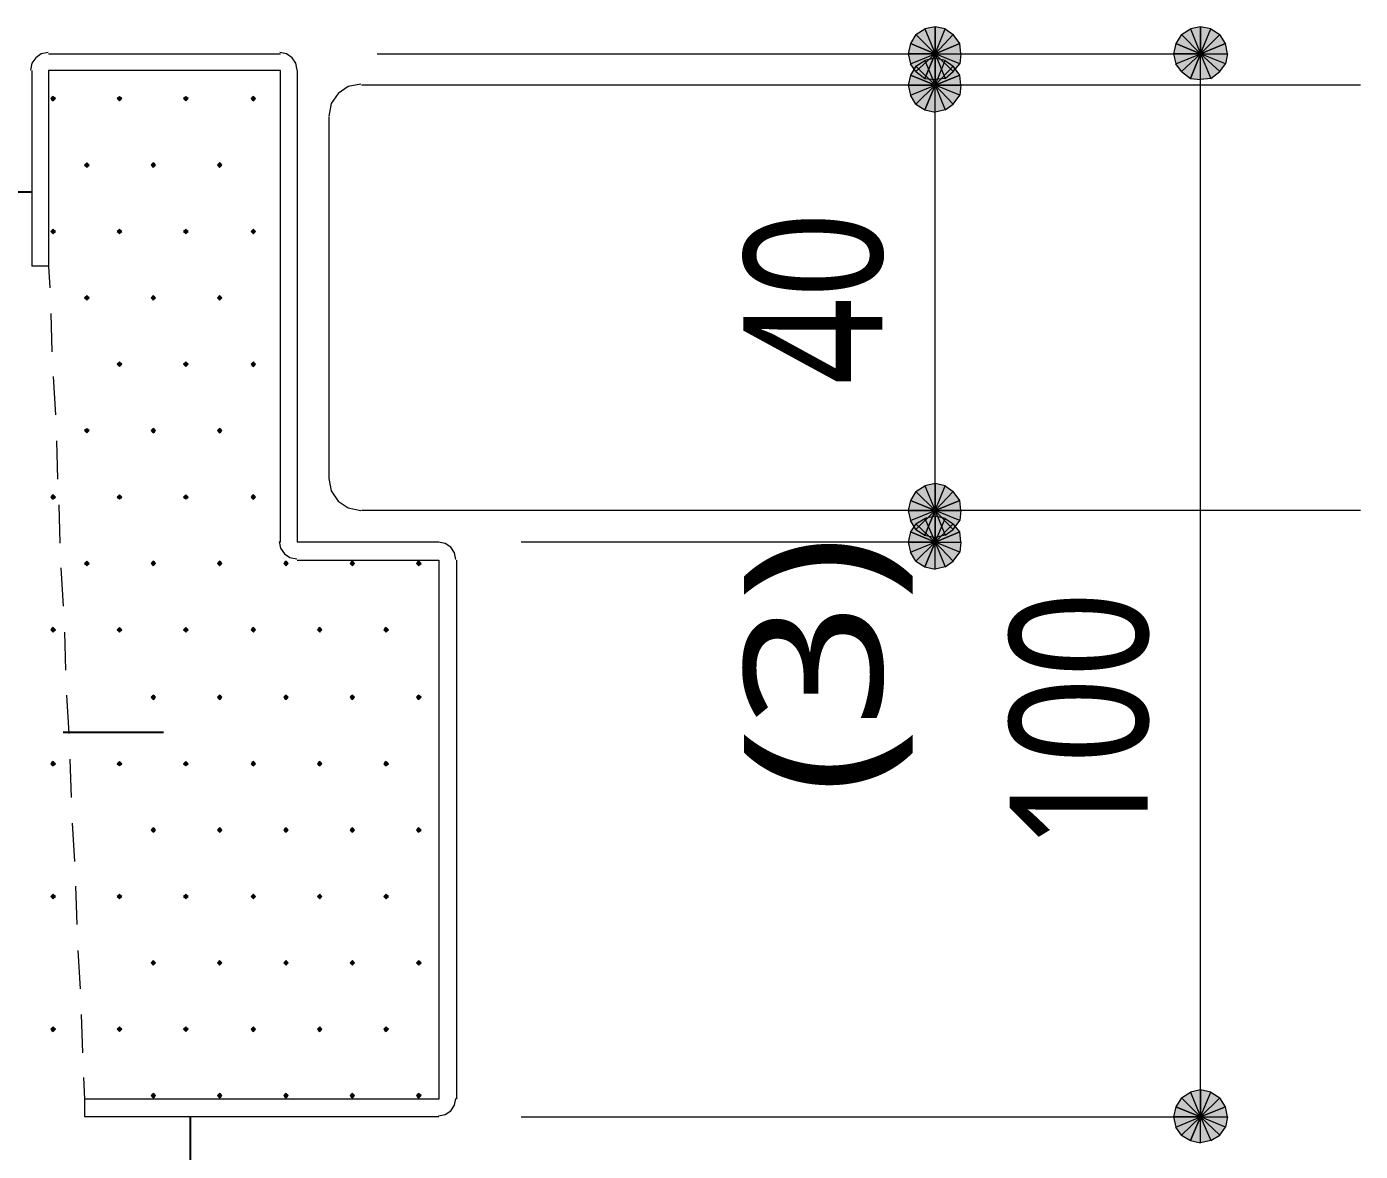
# Model space of a CAD drawing. Header units: millimetres. Extents: x 0 to 420, y 0 to 297.
# Drawn here: x 73.8 to 98.89, y 94.44 to 115.59 of the extents above; entities that cross this region are included whole.
import ezdxf
from ezdxf.enums import TextEntityAlignment as Align

# ---------------------------------------------------------------- set-up
doc = ezdxf.new("R2010")
doc.units = ezdxf.units.MM
doc.styles.add('kst32b', font='NotoSansJP-Variable.ttf')

msp = doc.modelspace()

# ---------------------------------------------------------------- hatches: boundary and pattern name
h = msp.add_hatch(color=7)
h.paths.add_polyline_path([(90.89, 115.591), (90.699, 115.549), (90.89, 115.083), (90.89, 115.591)])
h.paths.add_polyline_path([(90.699, 115.549), (90.89, 115.083), (90.53, 115.443), (90.699, 115.549)])
h.paths.add_polyline_path([(90.89, 115.083), (90.53, 115.443), (90.424, 115.274), (90.89, 115.083)])
h = msp.add_hatch(color=7)
h.paths.add_polyline_path([(91.355, 115.274), (91.228, 115.443), (90.89, 115.083), (91.355, 115.274)])
h.paths.add_polyline_path([(91.228, 115.443), (90.89, 115.083), (91.08, 115.549), (91.228, 115.443)])
h.paths.add_polyline_path([(90.89, 115.083), (91.08, 115.549), (90.89, 115.591), (90.89, 115.083)])
h = msp.add_hatch(color=7)
h.paths.add_polyline_path([(95.885, 115.591), (95.695, 115.549), (95.885, 115.083), (95.885, 115.591)])
h.paths.add_polyline_path([(95.695, 115.549), (95.885, 115.083), (95.525, 115.443), (95.695, 115.549)])
h.paths.add_polyline_path([(95.885, 115.083), (95.525, 115.443), (95.419, 115.274), (95.885, 115.083)])
h = msp.add_hatch(color=7)
h.paths.add_polyline_path([(96.351, 115.274), (96.245, 115.443), (95.885, 115.083), (96.351, 115.274)])
h.paths.add_polyline_path([(96.245, 115.443), (95.885, 115.083), (96.076, 115.549), (96.245, 115.443)])
h.paths.add_polyline_path([(95.885, 115.083), (96.076, 115.549), (95.885, 115.591), (95.885, 115.083)])
for points in [[(90.424, 115.274), (90.382, 115.083), (90.89, 115.083), (90.424, 115.274)], [(95.419, 115.274), (95.377, 115.083), (95.885, 115.083), (95.419, 115.274)], [(90.424, 114.681), (90.382, 114.49), (90.89, 114.49), (90.424, 114.681)], [(74.295, 114.279), (74.274, 114.258), (74.253, 114.237), (74.274, 114.215), (74.295, 114.194), (74.316, 114.215), (74.337, 114.237), (74.316, 114.258), (74.295, 114.279)], [(75.544, 114.279), (75.523, 114.258), (75.502, 114.237), (75.523, 114.215), (75.544, 114.194), (75.565, 114.215), (75.586, 114.237), (75.565, 114.258), (75.544, 114.279)], [(76.793, 114.279), (76.771, 114.258), (76.75, 114.237), (76.771, 114.215), (76.793, 114.194), (76.814, 114.215), (76.835, 114.237), (76.814, 114.258), (76.793, 114.279)], [(78.063, 114.279), (78.042, 114.258), (78.02, 114.237), (78.042, 114.215), (78.063, 114.194), (78.084, 114.215), (78.105, 114.237), (78.084, 114.258), (78.063, 114.279)], [(74.93, 113.03), (74.909, 113.009), (74.888, 112.988), (74.909, 112.966), (74.93, 112.945), (74.951, 112.966), (74.972, 112.988), (74.951, 113.009), (74.93, 113.03)], [(76.179, 113.03), (76.158, 113.009), (76.137, 112.988), (76.158, 112.966), (76.179, 112.945), (76.2, 112.966), (76.221, 112.988), (76.2, 113.009), (76.179, 113.03)], [(77.428, 113.03), (77.407, 113.009), (77.385, 112.988), (77.407, 112.966), (77.428, 112.945), (77.449, 112.966), (77.47, 112.988), (77.449, 113.009), (77.428, 113.03)], [(74.295, 111.781), (74.274, 111.76), (74.253, 111.739), (74.274, 111.718), (74.295, 111.696), (74.316, 111.718), (74.337, 111.739), (74.316, 111.76), (74.295, 111.781)], [(75.544, 111.781), (75.523, 111.76), (75.502, 111.739), (75.523, 111.718), (75.544, 111.696), (75.565, 111.718), (75.586, 111.739), (75.565, 111.76), (75.544, 111.781)], [(76.793, 111.781), (76.771, 111.76), (76.75, 111.739), (76.771, 111.718), (76.793, 111.696), (76.814, 111.718), (76.835, 111.739), (76.814, 111.76), (76.793, 111.781)], [(78.063, 111.781), (78.042, 111.76), (78.02, 111.739), (78.042, 111.718), (78.063, 111.696), (78.084, 111.718), (78.105, 111.739), (78.084, 111.76), (78.063, 111.781)], [(74.93, 110.532), (74.909, 110.511), (74.888, 110.49), (74.909, 110.469), (74.93, 110.448), (74.951, 110.469), (74.972, 110.49), (74.951, 110.511), (74.93, 110.532)], [(76.179, 110.532), (76.158, 110.511), (76.137, 110.49), (76.158, 110.469), (76.179, 110.448), (76.2, 110.469), (76.221, 110.49), (76.2, 110.511), (76.179, 110.532)], [(77.428, 110.532), (77.407, 110.511), (77.385, 110.49), (77.407, 110.469), (77.428, 110.448), (77.449, 110.469), (77.47, 110.49), (77.449, 110.511), (77.428, 110.532)], [(75.544, 109.284), (75.523, 109.262), (75.502, 109.241), (75.523, 109.22), (75.544, 109.199), (75.565, 109.22), (75.586, 109.241), (75.565, 109.262), (75.544, 109.284)], [(76.793, 109.284), (76.771, 109.262), (76.75, 109.241), (76.771, 109.22), (76.793, 109.199), (76.814, 109.22), (76.835, 109.241), (76.814, 109.262), (76.793, 109.284)], [(78.063, 109.284), (78.042, 109.262), (78.02, 109.241), (78.042, 109.22), (78.063, 109.199), (78.084, 109.22), (78.105, 109.241), (78.084, 109.262), (78.063, 109.284)], [(74.93, 108.035), (74.909, 108.013), (74.888, 107.992), (74.909, 107.971), (74.93, 107.95), (74.951, 107.971), (74.972, 107.992), (74.951, 108.013), (74.93, 108.035)], [(76.179, 108.035), (76.158, 108.013), (76.137, 107.992), (76.158, 107.971), (76.179, 107.95), (76.2, 107.971), (76.221, 107.992), (76.2, 108.013), (76.179, 108.035)], [(77.428, 108.035), (77.407, 108.013), (77.385, 107.992), (77.407, 107.971), (77.428, 107.95), (77.449, 107.971), (77.47, 107.992), (77.449, 108.013), (77.428, 108.035)], [(74.295, 106.786), (74.274, 106.765), (74.253, 106.743), (74.274, 106.722), (74.295, 106.701), (74.316, 106.722), (74.337, 106.743), (74.316, 106.765), (74.295, 106.786)], [(75.544, 106.786), (75.523, 106.765), (75.502, 106.743), (75.523, 106.722), (75.544, 106.701), (75.565, 106.722), (75.586, 106.743), (75.565, 106.765), (75.544, 106.786)], [(76.793, 106.786), (76.771, 106.765), (76.75, 106.743), (76.771, 106.722), (76.793, 106.701), (76.814, 106.722), (76.835, 106.743), (76.814, 106.765), (76.793, 106.786)], [(78.063, 106.786), (78.042, 106.765), (78.02, 106.743), (78.042, 106.722), (78.063, 106.701), (78.084, 106.722), (78.105, 106.743), (78.084, 106.765), (78.063, 106.786)], [(90.424, 106.68), (90.382, 106.489), (90.89, 106.489), (90.424, 106.68)], [(90.424, 106.087), (90.382, 105.897), (90.89, 105.897), (90.424, 106.087)], [(74.93, 105.537), (74.909, 105.516), (74.888, 105.495), (74.909, 105.473), (74.93, 105.452), (74.951, 105.473), (74.972, 105.495), (74.951, 105.516), (74.93, 105.537)], [(76.179, 105.537), (76.158, 105.516), (76.137, 105.495), (76.158, 105.473), (76.179, 105.452), (76.2, 105.473), (76.221, 105.495), (76.2, 105.516), (76.179, 105.537)], [(77.428, 105.537), (77.407, 105.516), (77.385, 105.495), (77.407, 105.473), (77.428, 105.452), (77.449, 105.473), (77.47, 105.495), (77.449, 105.516), (77.428, 105.537)], [(78.677, 105.537), (78.655, 105.516), (78.634, 105.495), (78.655, 105.473), (78.677, 105.452), (78.698, 105.473), (78.719, 105.495), (78.698, 105.516), (78.677, 105.537)], [(79.925, 105.537), (79.904, 105.516), (79.883, 105.495), (79.904, 105.473), (79.925, 105.452), (79.946, 105.473), (79.968, 105.495), (79.946, 105.516), (79.925, 105.537)], [(81.174, 105.537), (81.153, 105.516), (81.132, 105.495), (81.153, 105.473), (81.174, 105.452), (81.195, 105.473), (81.217, 105.495), (81.195, 105.516), (81.174, 105.537)], [(74.295, 104.288), (74.274, 104.267), (74.253, 104.246), (74.274, 104.225), (74.295, 104.204), (74.316, 104.225), (74.337, 104.246), (74.316, 104.267), (74.295, 104.288)], [(75.544, 104.288), (75.523, 104.267), (75.502, 104.246), (75.523, 104.225), (75.544, 104.204), (75.565, 104.225), (75.586, 104.246), (75.565, 104.267), (75.544, 104.288)], [(76.793, 104.288), (76.771, 104.267), (76.75, 104.246), (76.771, 104.225), (76.793, 104.204), (76.814, 104.225), (76.835, 104.246), (76.814, 104.267), (76.793, 104.288)], [(78.063, 104.288), (78.042, 104.267), (78.02, 104.246), (78.042, 104.225), (78.063, 104.204), (78.084, 104.225), (78.105, 104.246), (78.084, 104.267), (78.063, 104.288)], [(79.312, 104.288), (79.29, 104.267), (79.269, 104.246), (79.29, 104.225), (79.312, 104.204), (79.333, 104.225), (79.354, 104.246), (79.333, 104.267), (79.312, 104.288)], [(80.56, 104.288), (80.539, 104.267), (80.518, 104.246), (80.539, 104.225), (80.56, 104.204), (80.582, 104.225), (80.603, 104.246), (80.582, 104.267), (80.56, 104.288)], [(76.179, 103.018), (76.158, 102.997), (76.137, 102.976), (76.158, 102.955), (76.179, 102.934), (76.2, 102.955), (76.221, 102.976), (76.2, 102.997), (76.179, 103.018)], [(77.428, 103.018), (77.407, 102.997), (77.385, 102.976), (77.407, 102.955), (77.428, 102.934), (77.449, 102.955), (77.47, 102.976), (77.449, 102.997), (77.428, 103.018)], [(78.677, 103.018), (78.655, 102.997), (78.634, 102.976), (78.655, 102.955), (78.677, 102.934), (78.698, 102.955), (78.719, 102.976), (78.698, 102.997), (78.677, 103.018)], [(79.925, 103.018), (79.904, 102.997), (79.883, 102.976), (79.904, 102.955), (79.925, 102.934), (79.946, 102.955), (79.968, 102.976), (79.946, 102.997), (79.925, 103.018)], [(81.174, 103.018), (81.153, 102.997), (81.132, 102.976), (81.153, 102.955), (81.174, 102.934), (81.195, 102.955), (81.217, 102.976), (81.195, 102.997), (81.174, 103.018)], [(74.295, 101.769), (74.274, 101.748), (74.253, 101.727), (74.274, 101.706), (74.295, 101.685), (74.316, 101.706), (74.337, 101.727), (74.316, 101.748), (74.295, 101.769)], [(75.544, 101.769), (75.523, 101.748), (75.502, 101.727), (75.523, 101.706), (75.544, 101.685), (75.565, 101.706), (75.586, 101.727), (75.565, 101.748), (75.544, 101.769)], [(76.793, 101.769), (76.771, 101.748), (76.75, 101.727), (76.771, 101.706), (76.793, 101.685), (76.814, 101.706), (76.835, 101.727), (76.814, 101.748), (76.793, 101.769)], [(78.063, 101.769), (78.042, 101.748), (78.02, 101.727), (78.042, 101.706), (78.063, 101.685), (78.084, 101.706), (78.105, 101.727), (78.084, 101.748), (78.063, 101.769)], [(79.312, 101.769), (79.29, 101.748), (79.269, 101.727), (79.29, 101.706), (79.312, 101.685), (79.333, 101.706), (79.354, 101.727), (79.333, 101.748), (79.312, 101.769)], [(80.56, 101.769), (80.539, 101.748), (80.518, 101.727), (80.539, 101.706), (80.56, 101.685), (80.582, 101.706), (80.603, 101.727), (80.582, 101.748), (80.56, 101.769)], [(76.179, 100.521), (76.158, 100.499), (76.137, 100.478), (76.158, 100.457), (76.179, 100.436), (76.2, 100.457), (76.221, 100.478), (76.2, 100.499), (76.179, 100.521)], [(77.428, 100.521), (77.407, 100.499), (77.385, 100.478), (77.407, 100.457), (77.428, 100.436), (77.449, 100.457), (77.47, 100.478), (77.449, 100.499), (77.428, 100.521)], [(78.677, 100.521), (78.655, 100.499), (78.634, 100.478), (78.655, 100.457), (78.677, 100.436), (78.698, 100.457), (78.719, 100.478), (78.698, 100.499), (78.677, 100.521)], [(79.925, 100.521), (79.904, 100.499), (79.883, 100.478), (79.904, 100.457), (79.925, 100.436), (79.946, 100.457), (79.968, 100.478), (79.946, 100.499), (79.925, 100.521)], [(81.174, 100.521), (81.153, 100.499), (81.132, 100.478), (81.153, 100.457), (81.174, 100.436), (81.195, 100.457), (81.217, 100.478), (81.195, 100.499), (81.174, 100.521)], [(74.295, 99.272), (74.274, 99.25), (74.253, 99.229), (74.274, 99.208), (74.295, 99.187), (74.316, 99.208), (74.337, 99.229), (74.316, 99.25), (74.295, 99.272)], [(75.544, 99.272), (75.523, 99.25), (75.502, 99.229), (75.523, 99.208), (75.544, 99.187), (75.565, 99.208), (75.586, 99.229), (75.565, 99.25), (75.544, 99.272)], [(76.793, 99.272), (76.771, 99.25), (76.75, 99.229), (76.771, 99.208), (76.793, 99.187), (76.814, 99.208), (76.835, 99.229), (76.814, 99.25), (76.793, 99.272)], [(78.063, 99.272), (78.042, 99.25), (78.02, 99.229), (78.042, 99.208), (78.063, 99.187), (78.084, 99.208), (78.105, 99.229), (78.084, 99.25), (78.063, 99.272)], [(79.312, 99.272), (79.29, 99.25), (79.269, 99.229), (79.29, 99.208), (79.312, 99.187), (79.333, 99.208), (79.354, 99.229), (79.333, 99.25), (79.312, 99.272)], [(80.56, 99.272), (80.539, 99.25), (80.518, 99.229), (80.539, 99.208), (80.56, 99.187), (80.582, 99.208), (80.603, 99.229), (80.582, 99.25), (80.56, 99.272)], [(76.179, 98.023), (76.158, 98.002), (76.137, 97.98), (76.158, 97.959), (76.179, 97.938), (76.2, 97.959), (76.221, 97.98), (76.2, 98.002), (76.179, 98.023)], [(77.428, 98.023), (77.407, 98.002), (77.385, 97.98), (77.407, 97.959), (77.428, 97.938), (77.449, 97.959), (77.47, 97.98), (77.449, 98.002), (77.428, 98.023)], [(78.677, 98.023), (78.655, 98.002), (78.634, 97.98), (78.655, 97.959), (78.677, 97.938), (78.698, 97.959), (78.719, 97.98), (78.698, 98.002), (78.677, 98.023)], [(79.925, 98.023), (79.904, 98.002), (79.883, 97.98), (79.904, 97.959), (79.925, 97.938), (79.946, 97.959), (79.968, 97.98), (79.946, 98.002), (79.925, 98.023)], [(81.174, 98.023), (81.153, 98.002), (81.132, 97.98), (81.153, 97.959), (81.174, 97.938), (81.195, 97.959), (81.217, 97.98), (81.195, 98.002), (81.174, 98.023)], [(74.295, 96.774), (74.274, 96.753), (74.253, 96.732), (74.274, 96.711), (74.295, 96.689), (74.316, 96.711), (74.337, 96.732), (74.316, 96.753), (74.295, 96.774)], [(75.544, 96.774), (75.523, 96.753), (75.502, 96.732), (75.523, 96.711), (75.544, 96.689), (75.565, 96.711), (75.586, 96.732), (75.565, 96.753), (75.544, 96.774)], [(76.793, 96.774), (76.771, 96.753), (76.75, 96.732), (76.771, 96.711), (76.793, 96.689), (76.814, 96.711), (76.835, 96.732), (76.814, 96.753), (76.793, 96.774)], [(78.063, 96.774), (78.042, 96.753), (78.02, 96.732), (78.042, 96.711), (78.063, 96.689), (78.084, 96.711), (78.105, 96.732), (78.084, 96.753), (78.063, 96.774)], [(79.312, 96.774), (79.29, 96.753), (79.269, 96.732), (79.29, 96.711), (79.312, 96.689), (79.333, 96.711), (79.354, 96.732), (79.333, 96.753), (79.312, 96.774)], [(80.56, 96.774), (80.539, 96.753), (80.518, 96.732), (80.539, 96.711), (80.56, 96.689), (80.582, 96.711), (80.603, 96.732), (80.582, 96.753), (80.56, 96.774)], [(76.179, 95.525), (76.158, 95.504), (76.137, 95.483), (76.158, 95.462), (76.179, 95.441), (76.2, 95.462), (76.221, 95.483), (76.2, 95.504), (76.179, 95.525)], [(77.428, 95.525), (77.407, 95.504), (77.385, 95.483), (77.407, 95.462), (77.428, 95.441), (77.449, 95.462), (77.47, 95.483), (77.449, 95.504), (77.428, 95.525)], [(78.677, 95.525), (78.655, 95.504), (78.634, 95.483), (78.655, 95.462), (78.677, 95.441), (78.698, 95.462), (78.719, 95.483), (78.698, 95.504), (78.677, 95.525)], [(79.925, 95.525), (79.904, 95.504), (79.883, 95.483), (79.904, 95.462), (79.925, 95.441), (79.946, 95.462), (79.968, 95.483), (79.946, 95.504), (79.925, 95.525)], [(81.174, 95.525), (81.153, 95.504), (81.132, 95.483), (81.153, 95.462), (81.174, 95.441), (81.195, 95.462), (81.217, 95.483), (81.195, 95.504), (81.174, 95.525)], [(95.419, 95.271), (95.377, 95.081), (95.885, 95.081), (95.419, 95.271)]]:
    msp.add_hatch(color=7).paths.add_polyline_path(points)
h = msp.add_hatch(color=7)
h.paths.add_polyline_path([(91.228, 114.745), (91.355, 114.893), (90.89, 115.083), (91.228, 114.745)])
h.paths.add_polyline_path([(91.355, 114.893), (90.89, 115.083), (91.377, 115.083), (91.355, 114.893)])
h.paths.add_polyline_path([(90.89, 115.083), (91.377, 115.083), (91.355, 115.274), (90.89, 115.083)])
h = msp.add_hatch(color=7)
h.paths.add_polyline_path([(96.245, 114.745), (96.351, 114.893), (95.885, 115.083), (96.245, 114.745)])
h.paths.add_polyline_path([(96.351, 114.893), (95.885, 115.083), (96.393, 115.083), (96.351, 114.893)])
h.paths.add_polyline_path([(95.885, 115.083), (96.393, 115.083), (96.351, 115.274), (95.885, 115.083)])
h = msp.add_hatch(color=7)
h.paths.add_polyline_path([(90.382, 115.083), (90.424, 114.893), (90.89, 115.083), (90.382, 115.083)])
h.paths.add_polyline_path([(90.424, 114.893), (90.89, 115.083), (90.53, 114.745), (90.424, 114.893)])
h.paths.add_polyline_path([(90.89, 115.083), (90.53, 114.745), (90.699, 114.618), (90.89, 115.083)])
h = msp.add_hatch(color=7)
h.paths.add_polyline_path([(90.89, 114.998), (90.699, 114.956), (90.89, 114.49), (90.89, 114.998)])
h.paths.add_polyline_path([(90.699, 114.956), (90.89, 114.49), (90.53, 114.85), (90.699, 114.956)])
h.paths.add_polyline_path([(90.89, 114.49), (90.53, 114.85), (90.424, 114.681), (90.89, 114.49)])
h = msp.add_hatch(color=7)
h.paths.add_polyline_path([(90.699, 114.618), (90.89, 114.596), (90.89, 115.083), (90.699, 114.618)])
h.paths.add_polyline_path([(90.89, 114.596), (90.89, 115.083), (91.08, 114.618), (90.89, 114.596)])
h.paths.add_polyline_path([(90.89, 115.083), (91.08, 114.618), (91.228, 114.745), (90.89, 115.083)])
h = msp.add_hatch(color=7)
h.paths.add_polyline_path([(91.355, 114.681), (91.228, 114.85), (90.89, 114.49), (91.355, 114.681)])
h.paths.add_polyline_path([(91.228, 114.85), (90.89, 114.49), (91.08, 114.956), (91.228, 114.85)])
h.paths.add_polyline_path([(90.89, 114.49), (91.08, 114.956), (90.89, 114.998), (90.89, 114.49)])
h = msp.add_hatch(color=7)
h.paths.add_polyline_path([(95.377, 115.083), (95.419, 114.893), (95.885, 115.083), (95.377, 115.083)])
h.paths.add_polyline_path([(95.419, 114.893), (95.885, 115.083), (95.525, 114.745), (95.419, 114.893)])
h.paths.add_polyline_path([(95.885, 115.083), (95.525, 114.745), (95.695, 114.618), (95.885, 115.083)])
h = msp.add_hatch(color=7)
h.paths.add_polyline_path([(95.695, 114.618), (95.885, 114.596), (95.885, 115.083), (95.695, 114.618)])
h.paths.add_polyline_path([(95.885, 114.596), (95.885, 115.083), (96.076, 114.618), (95.885, 114.596)])
h.paths.add_polyline_path([(95.885, 115.083), (96.076, 114.618), (96.245, 114.745), (95.885, 115.083)])
h = msp.add_hatch(color=7)
h.paths.add_polyline_path([(91.228, 114.131), (91.355, 114.3), (90.89, 114.49), (91.228, 114.131)])
h.paths.add_polyline_path([(91.355, 114.3), (90.89, 114.49), (91.377, 114.49), (91.355, 114.3)])
h.paths.add_polyline_path([(90.89, 114.49), (91.377, 114.49), (91.355, 114.681), (90.89, 114.49)])
h = msp.add_hatch(color=7)
h.paths.add_polyline_path([(90.382, 114.49), (90.424, 114.3), (90.89, 114.49), (90.382, 114.49)])
h.paths.add_polyline_path([(90.424, 114.3), (90.89, 114.49), (90.53, 114.131), (90.424, 114.3)])
h.paths.add_polyline_path([(90.89, 114.49), (90.53, 114.131), (90.699, 114.025), (90.89, 114.49)])
h = msp.add_hatch(color=7)
h.paths.add_polyline_path([(90.699, 114.025), (90.89, 113.982), (90.89, 114.49), (90.699, 114.025)])
h.paths.add_polyline_path([(90.89, 113.982), (90.89, 114.49), (91.08, 114.025), (90.89, 113.982)])
h.paths.add_polyline_path([(90.89, 114.49), (91.08, 114.025), (91.228, 114.131), (90.89, 114.49)])
h = msp.add_hatch(color=7)
h.paths.add_polyline_path([(90.89, 106.997), (90.699, 106.955), (90.89, 106.489), (90.89, 106.997)])
h.paths.add_polyline_path([(90.699, 106.955), (90.89, 106.489), (90.53, 106.849), (90.699, 106.955)])
h.paths.add_polyline_path([(90.89, 106.489), (90.53, 106.849), (90.424, 106.68), (90.89, 106.489)])
h = msp.add_hatch(color=7)
h.paths.add_polyline_path([(91.355, 106.68), (91.228, 106.849), (90.89, 106.489), (91.355, 106.68)])
h.paths.add_polyline_path([(91.228, 106.849), (90.89, 106.489), (91.08, 106.955), (91.228, 106.849)])
h.paths.add_polyline_path([(90.89, 106.489), (91.08, 106.955), (90.89, 106.997), (90.89, 106.489)])
h = msp.add_hatch(color=7)
h.paths.add_polyline_path([(91.228, 106.13), (91.355, 106.299), (90.89, 106.489), (91.228, 106.13)])
h.paths.add_polyline_path([(91.355, 106.299), (90.89, 106.489), (91.377, 106.489), (91.355, 106.299)])
h.paths.add_polyline_path([(90.89, 106.489), (91.377, 106.489), (91.355, 106.68), (90.89, 106.489)])
h = msp.add_hatch(color=7)
h.paths.add_polyline_path([(90.382, 106.489), (90.424, 106.299), (90.89, 106.489), (90.382, 106.489)])
h.paths.add_polyline_path([(90.424, 106.299), (90.89, 106.489), (90.53, 106.13), (90.424, 106.299)])
h.paths.add_polyline_path([(90.89, 106.489), (90.53, 106.13), (90.699, 106.024), (90.89, 106.489)])
h = msp.add_hatch(color=7)
h.paths.add_polyline_path([(90.699, 106.024), (90.89, 105.981), (90.89, 106.489), (90.699, 106.024)])
h.paths.add_polyline_path([(90.89, 105.981), (90.89, 106.489), (91.08, 106.024), (90.89, 105.981)])
h.paths.add_polyline_path([(90.89, 106.489), (91.08, 106.024), (91.228, 106.13), (90.89, 106.489)])
h = msp.add_hatch(color=7)
h.paths.add_polyline_path([(90.89, 106.384), (90.699, 106.341), (90.89, 105.897), (90.89, 106.384)])
h.paths.add_polyline_path([(90.699, 106.341), (90.89, 105.897), (90.53, 106.236), (90.699, 106.341)])
h.paths.add_polyline_path([(90.89, 105.897), (90.53, 106.236), (90.424, 106.087), (90.89, 105.897)])
h = msp.add_hatch(color=7)
h.paths.add_polyline_path([(91.355, 106.087), (91.228, 106.236), (90.89, 105.897), (91.355, 106.087)])
h.paths.add_polyline_path([(91.228, 106.236), (90.89, 105.897), (91.08, 106.341), (91.228, 106.236)])
h.paths.add_polyline_path([(90.89, 105.897), (91.08, 106.341), (90.89, 106.384), (90.89, 105.897)])
h = msp.add_hatch(color=7)
h.paths.add_polyline_path([(90.382, 105.897), (90.424, 105.706), (90.89, 105.897), (90.382, 105.897)])
h.paths.add_polyline_path([(90.424, 105.706), (90.89, 105.897), (90.53, 105.537), (90.424, 105.706)])
h.paths.add_polyline_path([(90.89, 105.897), (90.53, 105.537), (90.699, 105.431), (90.89, 105.897)])
h = msp.add_hatch(color=7)
h.paths.add_polyline_path([(90.699, 105.431), (90.89, 105.389), (90.89, 105.897), (90.699, 105.431)])
h.paths.add_polyline_path([(90.89, 105.389), (90.89, 105.897), (91.08, 105.431), (90.89, 105.389)])
h.paths.add_polyline_path([(90.89, 105.897), (91.08, 105.431), (91.228, 105.537), (90.89, 105.897)])
h = msp.add_hatch(color=7)
h.paths.add_polyline_path([(91.228, 105.537), (91.355, 105.706), (90.89, 105.897), (91.228, 105.537)])
h.paths.add_polyline_path([(91.355, 105.706), (90.89, 105.897), (91.377, 105.897), (91.355, 105.706)])
h.paths.add_polyline_path([(90.89, 105.897), (91.377, 105.897), (91.355, 106.087), (90.89, 105.897)])
h = msp.add_hatch(color=7)
h.paths.add_polyline_path([(95.885, 95.589), (95.695, 95.546), (95.885, 95.081), (95.885, 95.589)])
h.paths.add_polyline_path([(95.695, 95.546), (95.885, 95.081), (95.525, 95.441), (95.695, 95.546)])
h.paths.add_polyline_path([(95.885, 95.081), (95.525, 95.441), (95.419, 95.271), (95.885, 95.081)])
h = msp.add_hatch(color=7)
h.paths.add_polyline_path([(96.351, 95.271), (96.245, 95.441), (95.885, 95.081), (96.351, 95.271)])
h.paths.add_polyline_path([(96.245, 95.441), (95.885, 95.081), (96.076, 95.546), (96.245, 95.441)])
h.paths.add_polyline_path([(95.885, 95.081), (96.076, 95.546), (95.885, 95.589), (95.885, 95.081)])
h = msp.add_hatch(color=7)
h.paths.add_polyline_path([(96.245, 94.742), (96.351, 94.89), (95.885, 95.081), (96.245, 94.742)])
h.paths.add_polyline_path([(96.351, 94.89), (95.885, 95.081), (96.393, 95.081), (96.351, 94.89)])
h.paths.add_polyline_path([(95.885, 95.081), (96.393, 95.081), (96.351, 95.271), (95.885, 95.081)])
h = msp.add_hatch(color=7)
h.paths.add_polyline_path([(95.377, 95.081), (95.419, 94.89), (95.885, 95.081), (95.377, 95.081)])
h.paths.add_polyline_path([(95.419, 94.89), (95.885, 95.081), (95.525, 94.742), (95.419, 94.89)])
h.paths.add_polyline_path([(95.885, 95.081), (95.525, 94.742), (95.695, 94.636), (95.885, 95.081)])
h = msp.add_hatch(color=7)
h.paths.add_polyline_path([(95.695, 94.636), (95.885, 94.594), (95.885, 95.081), (95.695, 94.636)])
h.paths.add_polyline_path([(95.885, 94.594), (95.885, 95.081), (96.076, 94.636), (95.885, 94.594)])
h.paths.add_polyline_path([(95.885, 95.081), (96.076, 94.636), (96.245, 94.742), (95.885, 95.081)])

# ---------------------------------------------------------------- linework, layer by layer
at = {"lineweight": 0}
for points in [[(90.89, 115.083), (90.53, 115.443), (90.424, 115.274)], [(90.699, 115.549), (90.89, 115.083), (90.53, 115.443)], [(90.89, 115.591), (90.699, 115.549), (90.89, 115.083)], [(90.89, 115.083), (91.08, 115.549), (90.89, 115.591)], [(91.228, 115.443), (90.89, 115.083), (91.08, 115.549)], [(91.355, 115.274), (91.228, 115.443), (90.89, 115.083)], [(95.885, 115.083), (95.525, 115.443), (95.419, 115.274)], [(95.695, 115.549), (95.885, 115.083), (95.525, 115.443)], [(95.885, 115.591), (95.695, 115.549), (95.885, 115.083)], [(95.885, 115.083), (96.076, 115.549), (95.885, 115.591)], [(96.245, 115.443), (95.885, 115.083), (96.076, 115.549)], [(96.351, 115.274), (96.245, 115.443), (95.885, 115.083)], [(90.424, 115.274), (90.382, 115.083), (90.89, 115.083)], [(90.89, 115.083), (91.377, 115.083), (91.355, 115.274)], [(95.419, 115.274), (95.377, 115.083), (95.885, 115.083)], [(95.885, 115.083), (96.393, 115.083), (96.351, 115.274)], [(90.382, 115.083), (90.424, 114.893), (90.89, 115.083)], [(90.424, 114.893), (90.89, 115.083), (90.53, 114.745)], [(90.89, 115.083), (90.53, 114.745), (90.699, 114.618)], [(90.699, 114.956), (90.89, 114.49), (90.53, 114.85)], [(90.699, 114.618), (90.89, 114.596), (90.89, 115.083)], [(90.89, 114.998), (90.699, 114.956), (90.89, 114.49)], [(90.89, 114.596), (90.89, 115.083), (91.08, 114.618)], [(90.89, 115.083), (91.08, 114.618), (91.228, 114.745)], [(91.228, 114.745), (91.355, 114.893), (90.89, 115.083)], [(91.355, 114.893), (90.89, 115.083), (91.377, 115.083)], [(90.89, 114.49), (91.08, 114.956), (90.89, 114.998)], [(91.228, 114.85), (90.89, 114.49), (91.08, 114.956)], [(95.377, 115.083), (95.419, 114.893), (95.885, 115.083)], [(95.419, 114.893), (95.885, 115.083), (95.525, 114.745)], [(95.885, 115.083), (95.525, 114.745), (95.695, 114.618)], [(95.695, 114.618), (95.885, 114.596), (95.885, 115.083)], [(95.885, 114.596), (95.885, 115.083), (96.076, 114.618)], [(95.885, 115.083), (96.076, 114.618), (96.245, 114.745)], [(96.245, 114.745), (96.351, 114.893), (95.885, 115.083)], [(96.351, 114.893), (95.885, 115.083), (96.393, 115.083)], [(90.424, 114.681), (90.382, 114.49), (90.89, 114.49)], [(90.89, 114.49), (90.53, 114.85), (90.424, 114.681)], [(91.355, 114.681), (91.228, 114.85), (90.89, 114.49)], [(90.89, 114.49), (91.377, 114.49), (91.355, 114.681)], [(90.382, 114.49), (90.424, 114.3), (90.89, 114.49)], [(90.424, 114.3), (90.89, 114.49), (90.53, 114.131)], [(90.89, 114.49), (90.53, 114.131), (90.699, 114.025)], [(90.699, 114.025), (90.89, 113.982), (90.89, 114.49)], [(90.89, 113.982), (90.89, 114.49), (91.08, 114.025)], [(90.89, 114.49), (91.08, 114.025), (91.228, 114.131)], [(91.228, 114.131), (91.355, 114.3), (90.89, 114.49)], [(91.355, 114.3), (90.89, 114.49), (91.377, 114.49)], [(74.295, 114.279), (74.274, 114.258), (74.253, 114.237), (74.274, 114.215), (74.295, 114.194), (74.316, 114.215), (74.337, 114.237), (74.316, 114.258)], [(75.544, 114.279), (75.523, 114.258), (75.502, 114.237), (75.523, 114.215), (75.544, 114.194), (75.565, 114.215), (75.586, 114.237), (75.565, 114.258)], [(76.793, 114.279), (76.771, 114.258), (76.75, 114.237), (76.771, 114.215), (76.793, 114.194), (76.814, 114.215), (76.835, 114.237), (76.814, 114.258)], [(78.063, 114.279), (78.042, 114.258), (78.02, 114.237), (78.042, 114.215), (78.063, 114.194), (78.084, 114.215), (78.105, 114.237), (78.084, 114.258)], [(74.93, 113.03), (74.909, 113.009), (74.888, 112.988), (74.909, 112.966), (74.93, 112.945), (74.951, 112.966), (74.972, 112.988), (74.951, 113.009)], [(76.179, 113.03), (76.158, 113.009), (76.137, 112.988), (76.158, 112.966), (76.179, 112.945), (76.2, 112.966), (76.221, 112.988), (76.2, 113.009)], [(77.428, 113.03), (77.407, 113.009), (77.385, 112.988), (77.407, 112.966), (77.428, 112.945), (77.449, 112.966), (77.47, 112.988), (77.449, 113.009)], [(74.295, 111.781), (74.274, 111.76), (74.253, 111.739), (74.274, 111.718), (74.295, 111.696), (74.316, 111.718), (74.337, 111.739), (74.316, 111.76)], [(75.544, 111.781), (75.523, 111.76), (75.502, 111.739), (75.523, 111.718), (75.544, 111.696), (75.565, 111.718), (75.586, 111.739), (75.565, 111.76)], [(76.793, 111.781), (76.771, 111.76), (76.75, 111.739), (76.771, 111.718), (76.793, 111.696), (76.814, 111.718), (76.835, 111.739), (76.814, 111.76)], [(78.063, 111.781), (78.042, 111.76), (78.02, 111.739), (78.042, 111.718), (78.063, 111.696), (78.084, 111.718), (78.105, 111.739), (78.084, 111.76)], [(74.93, 110.532), (74.909, 110.511), (74.888, 110.49), (74.909, 110.469), (74.93, 110.448), (74.951, 110.469), (74.972, 110.49), (74.951, 110.511)], [(76.179, 110.532), (76.158, 110.511), (76.137, 110.49), (76.158, 110.469), (76.179, 110.448), (76.2, 110.469), (76.221, 110.49), (76.2, 110.511)], [(77.428, 110.532), (77.407, 110.511), (77.385, 110.49), (77.407, 110.469), (77.428, 110.448), (77.449, 110.469), (77.47, 110.49), (77.449, 110.511)], [(75.544, 109.284), (75.523, 109.262), (75.502, 109.241), (75.523, 109.22), (75.544, 109.199), (75.565, 109.22), (75.586, 109.241), (75.565, 109.262)], [(76.793, 109.284), (76.771, 109.262), (76.75, 109.241), (76.771, 109.22), (76.793, 109.199), (76.814, 109.22), (76.835, 109.241), (76.814, 109.262)], [(78.063, 109.284), (78.042, 109.262), (78.02, 109.241), (78.042, 109.22), (78.063, 109.199), (78.084, 109.22), (78.105, 109.241), (78.084, 109.262)], [(74.93, 108.035), (74.909, 108.013), (74.888, 107.992), (74.909, 107.971), (74.93, 107.95), (74.951, 107.971), (74.972, 107.992), (74.951, 108.013)], [(76.179, 108.035), (76.158, 108.013), (76.137, 107.992), (76.158, 107.971), (76.179, 107.95), (76.2, 107.971), (76.221, 107.992), (76.2, 108.013)], [(77.428, 108.035), (77.407, 108.013), (77.385, 107.992), (77.407, 107.971), (77.428, 107.95), (77.449, 107.971), (77.47, 107.992), (77.449, 108.013)], [(90.699, 106.955), (90.89, 106.489), (90.53, 106.849)], [(90.89, 106.997), (90.699, 106.955), (90.89, 106.489)], [(90.89, 106.489), (91.08, 106.955), (90.89, 106.997)], [(91.228, 106.849), (90.89, 106.489), (91.08, 106.955)], [(74.295, 106.786), (74.274, 106.765), (74.253, 106.743), (74.274, 106.722), (74.295, 106.701), (74.316, 106.722), (74.337, 106.743), (74.316, 106.765)], [(75.544, 106.786), (75.523, 106.765), (75.502, 106.743), (75.523, 106.722), (75.544, 106.701), (75.565, 106.722), (75.586, 106.743), (75.565, 106.765)], [(76.793, 106.786), (76.771, 106.765), (76.75, 106.743), (76.771, 106.722), (76.793, 106.701), (76.814, 106.722), (76.835, 106.743), (76.814, 106.765)], [(78.063, 106.786), (78.042, 106.765), (78.02, 106.743), (78.042, 106.722), (78.063, 106.701), (78.084, 106.722), (78.105, 106.743), (78.084, 106.765)], [(90.424, 106.68), (90.382, 106.489), (90.89, 106.489)], [(90.89, 106.489), (90.53, 106.849), (90.424, 106.68)], [(91.355, 106.68), (91.228, 106.849), (90.89, 106.489)], [(90.89, 106.489), (91.377, 106.489), (91.355, 106.68)], [(90.382, 106.489), (90.424, 106.299), (90.89, 106.489)], [(90.424, 106.299), (90.89, 106.489), (90.53, 106.13)], [(90.89, 106.489), (90.53, 106.13), (90.699, 106.024)], [(90.699, 106.024), (90.89, 105.981), (90.89, 106.489)], [(90.89, 105.981), (90.89, 106.489), (91.08, 106.024)], [(90.89, 106.489), (91.08, 106.024), (91.228, 106.13)], [(91.228, 106.13), (91.355, 106.299), (90.89, 106.489)], [(91.355, 106.299), (90.89, 106.489), (91.377, 106.489)], [(90.89, 105.897), (90.53, 106.236), (90.424, 106.087)], [(90.699, 106.341), (90.89, 105.897), (90.53, 106.236)], [(90.89, 106.384), (90.699, 106.341), (90.89, 105.897)], [(90.89, 105.897), (91.08, 106.341), (90.89, 106.384)], [(91.228, 106.236), (90.89, 105.897), (91.08, 106.341)], [(91.355, 106.087), (91.228, 106.236), (90.89, 105.897)], [(90.424, 106.087), (90.382, 105.897), (90.89, 105.897)], [(90.382, 105.897), (90.424, 105.706), (90.89, 105.897)], [(90.424, 105.706), (90.89, 105.897), (90.53, 105.537)], [(90.89, 105.897), (90.53, 105.537), (90.699, 105.431)], [(90.699, 105.431), (90.89, 105.389), (90.89, 105.897)], [(90.89, 105.897), (91.377, 105.897), (91.355, 106.087)], [(90.89, 105.389), (90.89, 105.897), (91.08, 105.431)], [(90.89, 105.897), (91.08, 105.431), (91.228, 105.537)], [(91.228, 105.537), (91.355, 105.706), (90.89, 105.897)], [(91.355, 105.706), (90.89, 105.897), (91.377, 105.897)], [(74.93, 105.537), (74.909, 105.516), (74.888, 105.495), (74.909, 105.473), (74.93, 105.452), (74.951, 105.473), (74.972, 105.495), (74.951, 105.516)], [(76.179, 105.537), (76.158, 105.516), (76.137, 105.495), (76.158, 105.473), (76.179, 105.452), (76.2, 105.473), (76.221, 105.495), (76.2, 105.516)], [(77.428, 105.537), (77.407, 105.516), (77.385, 105.495), (77.407, 105.473), (77.428, 105.452), (77.449, 105.473), (77.47, 105.495), (77.449, 105.516)], [(78.677, 105.537), (78.655, 105.516), (78.634, 105.495), (78.655, 105.473), (78.677, 105.452), (78.698, 105.473), (78.719, 105.495), (78.698, 105.516)], [(79.925, 105.537), (79.904, 105.516), (79.883, 105.495), (79.904, 105.473), (79.925, 105.452), (79.946, 105.473), (79.968, 105.495), (79.946, 105.516)], [(81.174, 105.537), (81.153, 105.516), (81.132, 105.495), (81.153, 105.473), (81.174, 105.452), (81.195, 105.473), (81.217, 105.495), (81.195, 105.516)], [(74.295, 104.288), (74.274, 104.267), (74.253, 104.246), (74.274, 104.225), (74.295, 104.204), (74.316, 104.225), (74.337, 104.246), (74.316, 104.267)], [(75.544, 104.288), (75.523, 104.267), (75.502, 104.246), (75.523, 104.225), (75.544, 104.204), (75.565, 104.225), (75.586, 104.246), (75.565, 104.267)], [(76.793, 104.288), (76.771, 104.267), (76.75, 104.246), (76.771, 104.225), (76.793, 104.204), (76.814, 104.225), (76.835, 104.246), (76.814, 104.267)], [(78.063, 104.288), (78.042, 104.267), (78.02, 104.246), (78.042, 104.225), (78.063, 104.204), (78.084, 104.225), (78.105, 104.246), (78.084, 104.267)], [(79.312, 104.288), (79.29, 104.267), (79.269, 104.246), (79.29, 104.225), (79.312, 104.204), (79.333, 104.225), (79.354, 104.246), (79.333, 104.267)], [(80.56, 104.288), (80.539, 104.267), (80.518, 104.246), (80.539, 104.225), (80.56, 104.204), (80.582, 104.225), (80.603, 104.246), (80.582, 104.267)], [(76.179, 103.018), (76.158, 102.997), (76.137, 102.976), (76.158, 102.955), (76.179, 102.934), (76.2, 102.955), (76.221, 102.976), (76.2, 102.997)], [(77.428, 103.018), (77.407, 102.997), (77.385, 102.976), (77.407, 102.955), (77.428, 102.934), (77.449, 102.955), (77.47, 102.976), (77.449, 102.997)], [(78.677, 103.018), (78.655, 102.997), (78.634, 102.976), (78.655, 102.955), (78.677, 102.934), (78.698, 102.955), (78.719, 102.976), (78.698, 102.997)], [(79.925, 103.018), (79.904, 102.997), (79.883, 102.976), (79.904, 102.955), (79.925, 102.934), (79.946, 102.955), (79.968, 102.976), (79.946, 102.997)], [(81.174, 103.018), (81.153, 102.997), (81.132, 102.976), (81.153, 102.955), (81.174, 102.934), (81.195, 102.955), (81.217, 102.976), (81.195, 102.997)], [(74.295, 101.769), (74.274, 101.748), (74.253, 101.727), (74.274, 101.706), (74.295, 101.685), (74.316, 101.706), (74.337, 101.727), (74.316, 101.748)], [(75.544, 101.769), (75.523, 101.748), (75.502, 101.727), (75.523, 101.706), (75.544, 101.685), (75.565, 101.706), (75.586, 101.727), (75.565, 101.748)], [(76.793, 101.769), (76.771, 101.748), (76.75, 101.727), (76.771, 101.706), (76.793, 101.685), (76.814, 101.706), (76.835, 101.727), (76.814, 101.748)], [(78.063, 101.769), (78.042, 101.748), (78.02, 101.727), (78.042, 101.706), (78.063, 101.685), (78.084, 101.706), (78.105, 101.727), (78.084, 101.748)], [(79.312, 101.769), (79.29, 101.748), (79.269, 101.727), (79.29, 101.706), (79.312, 101.685), (79.333, 101.706), (79.354, 101.727), (79.333, 101.748)], [(80.56, 101.769), (80.539, 101.748), (80.518, 101.727), (80.539, 101.706), (80.56, 101.685), (80.582, 101.706), (80.603, 101.727), (80.582, 101.748)], [(76.179, 100.521), (76.158, 100.499), (76.137, 100.478), (76.158, 100.457), (76.179, 100.436), (76.2, 100.457), (76.221, 100.478), (76.2, 100.499)], [(77.428, 100.521), (77.407, 100.499), (77.385, 100.478), (77.407, 100.457), (77.428, 100.436), (77.449, 100.457), (77.47, 100.478), (77.449, 100.499)], [(78.677, 100.521), (78.655, 100.499), (78.634, 100.478), (78.655, 100.457), (78.677, 100.436), (78.698, 100.457), (78.719, 100.478), (78.698, 100.499)], [(79.925, 100.521), (79.904, 100.499), (79.883, 100.478), (79.904, 100.457), (79.925, 100.436), (79.946, 100.457), (79.968, 100.478), (79.946, 100.499)], [(81.174, 100.521), (81.153, 100.499), (81.132, 100.478), (81.153, 100.457), (81.174, 100.436), (81.195, 100.457), (81.217, 100.478), (81.195, 100.499)], [(74.295, 99.272), (74.274, 99.25), (74.253, 99.229), (74.274, 99.208), (74.295, 99.187), (74.316, 99.208), (74.337, 99.229), (74.316, 99.25)], [(75.544, 99.272), (75.523, 99.25), (75.502, 99.229), (75.523, 99.208), (75.544, 99.187), (75.565, 99.208), (75.586, 99.229), (75.565, 99.25)], [(76.793, 99.272), (76.771, 99.25), (76.75, 99.229), (76.771, 99.208), (76.793, 99.187), (76.814, 99.208), (76.835, 99.229), (76.814, 99.25)], [(78.063, 99.272), (78.042, 99.25), (78.02, 99.229), (78.042, 99.208), (78.063, 99.187), (78.084, 99.208), (78.105, 99.229), (78.084, 99.25)], [(79.312, 99.272), (79.29, 99.25), (79.269, 99.229), (79.29, 99.208), (79.312, 99.187), (79.333, 99.208), (79.354, 99.229), (79.333, 99.25)], [(80.56, 99.272), (80.539, 99.25), (80.518, 99.229), (80.539, 99.208), (80.56, 99.187), (80.582, 99.208), (80.603, 99.229), (80.582, 99.25)], [(76.179, 98.023), (76.158, 98.002), (76.137, 97.98), (76.158, 97.959), (76.179, 97.938), (76.2, 97.959), (76.221, 97.98), (76.2, 98.002)], [(77.428, 98.023), (77.407, 98.002), (77.385, 97.98), (77.407, 97.959), (77.428, 97.938), (77.449, 97.959), (77.47, 97.98), (77.449, 98.002)], [(78.677, 98.023), (78.655, 98.002), (78.634, 97.98), (78.655, 97.959), (78.677, 97.938), (78.698, 97.959), (78.719, 97.98), (78.698, 98.002)], [(79.925, 98.023), (79.904, 98.002), (79.883, 97.98), (79.904, 97.959), (79.925, 97.938), (79.946, 97.959), (79.968, 97.98), (79.946, 98.002)], [(81.174, 98.023), (81.153, 98.002), (81.132, 97.98), (81.153, 97.959), (81.174, 97.938), (81.195, 97.959), (81.217, 97.98), (81.195, 98.002)], [(74.295, 96.774), (74.274, 96.753), (74.253, 96.732), (74.274, 96.711), (74.295, 96.689), (74.316, 96.711), (74.337, 96.732), (74.316, 96.753)], [(75.544, 96.774), (75.523, 96.753), (75.502, 96.732), (75.523, 96.711), (75.544, 96.689), (75.565, 96.711), (75.586, 96.732), (75.565, 96.753)], [(76.793, 96.774), (76.771, 96.753), (76.75, 96.732), (76.771, 96.711), (76.793, 96.689), (76.814, 96.711), (76.835, 96.732), (76.814, 96.753)], [(78.063, 96.774), (78.042, 96.753), (78.02, 96.732), (78.042, 96.711), (78.063, 96.689), (78.084, 96.711), (78.105, 96.732), (78.084, 96.753)], [(79.312, 96.774), (79.29, 96.753), (79.269, 96.732), (79.29, 96.711), (79.312, 96.689), (79.333, 96.711), (79.354, 96.732), (79.333, 96.753)], [(80.56, 96.774), (80.539, 96.753), (80.518, 96.732), (80.539, 96.711), (80.56, 96.689), (80.582, 96.711), (80.603, 96.732), (80.582, 96.753)], [(76.179, 95.525), (76.158, 95.504), (76.137, 95.483), (76.158, 95.462), (76.179, 95.441), (76.2, 95.462), (76.221, 95.483), (76.2, 95.504)], [(77.428, 95.525), (77.407, 95.504), (77.385, 95.483), (77.407, 95.462), (77.428, 95.441), (77.449, 95.462), (77.47, 95.483), (77.449, 95.504)], [(78.677, 95.525), (78.655, 95.504), (78.634, 95.483), (78.655, 95.462), (78.677, 95.441), (78.698, 95.462), (78.719, 95.483), (78.698, 95.504)], [(79.925, 95.525), (79.904, 95.504), (79.883, 95.483), (79.904, 95.462), (79.925, 95.441), (79.946, 95.462), (79.968, 95.483), (79.946, 95.504)], [(81.174, 95.525), (81.153, 95.504), (81.132, 95.483), (81.153, 95.462), (81.174, 95.441), (81.195, 95.462), (81.217, 95.483), (81.195, 95.504)], [(95.885, 95.081), (95.525, 95.441), (95.419, 95.271)], [(95.695, 95.546), (95.885, 95.081), (95.525, 95.441)], [(95.885, 95.589), (95.695, 95.546), (95.885, 95.081)], [(95.885, 95.081), (96.076, 95.546), (95.885, 95.589)], [(96.245, 95.441), (95.885, 95.081), (96.076, 95.546)], [(96.351, 95.271), (96.245, 95.441), (95.885, 95.081)], [(95.419, 95.271), (95.377, 95.081), (95.885, 95.081)], [(95.885, 95.081), (96.393, 95.081), (96.351, 95.271)], [(95.377, 95.081), (95.419, 94.89), (95.885, 95.081)], [(95.419, 94.89), (95.885, 95.081), (95.525, 94.742)], [(95.885, 95.081), (95.525, 94.742), (95.695, 94.636)], [(95.695, 94.636), (95.885, 94.594), (95.885, 95.081)], [(95.885, 94.594), (95.885, 95.081), (96.076, 94.636)], [(95.885, 95.081), (96.076, 94.636), (96.245, 94.742)], [(96.245, 94.742), (96.351, 94.89), (95.885, 95.081)], [(96.351, 94.89), (95.885, 95.081), (96.393, 95.081)]]:
    msp.add_lwpolyline(points, close=True, dxfattribs=at)
at = {"lineweight": 13}
for points in [[(74.2, 115.104), (74.072, 115.079), (73.968, 115.008), (73.897, 114.904), (73.872, 114.776)], [(74.21, 115.083), (78.571, 115.083)], [(78.888, 114.776), (78.862, 114.904), (78.792, 115.008), (78.688, 115.079), (78.56, 115.104)], [(80.391, 115.083), (95.885, 115.083)], [(90.89, 105.897), (90.89, 106.489), (90.89, 114.49), (90.89, 115.083)], [(95.885, 95.081), (95.885, 115.083)], [(73.893, 114.766), (73.893, 111.083)], [(74.21, 114.766), (74.21, 111.083)], [(78.571, 114.766), (74.21, 114.766)], [(78.571, 105.897), (78.571, 114.766)], [(78.888, 114.766), (78.888, 105.897)], [(80.084, 114.512), (79.849, 114.464), (79.658, 114.335), (79.528, 114.143), (79.481, 113.908)], [(98.891, 114.49), (80.095, 114.49)], [(79.481, 113.898), (79.481, 107.082)], [(74.21, 111.083), (73.893, 111.083)], [(74.21, 111.083), (74.232, 110.68)], [(74.253, 110.194), (74.274, 109.474)], [(74.295, 109.008), (74.337, 108.289)], [(74.359, 107.802), (74.38, 107.082)], [(79.481, 107.093), (79.528, 106.858), (79.658, 106.666), (79.849, 106.537), (80.084, 106.489)], [(74.401, 106.595), (74.422, 105.876)], [(98.891, 106.489), (80.095, 106.489)], [(78.55, 105.907), (78.575, 105.78), (78.646, 105.675), (78.75, 105.605), (78.878, 105.579)], [(81.555, 105.897), (78.888, 105.897)], [(81.873, 105.569), (81.847, 105.696), (81.777, 105.801), (81.672, 105.871), (81.545, 105.897)], [(90.89, 105.897), (83.1, 105.897)], [(74.443, 105.41), (74.486, 104.69)], [(78.888, 105.558), (81.555, 105.558)], [(81.555, 105.558), (81.555, 95.419)], [(81.894, 95.419), (81.894, 105.558)], [(74.507, 104.204), (74.528, 103.484)], [(74.549, 103.018), (74.591, 102.298)], [(74.612, 101.812), (74.634, 101.092)], [(74.655, 100.605), (74.697, 99.886)], [(74.718, 99.42), (74.74, 98.7)], [(74.761, 98.213), (74.803, 97.494)], [(74.824, 97.007), (74.845, 96.287)], [(74.867, 95.821), (74.888, 95.419)], [(81.555, 95.419), (74.888, 95.419)], [(75.353, 95.419), (74.888, 95.419), (74.888, 95.081)], [(81.545, 95.102), (81.672, 95.128), (81.777, 95.198), (81.847, 95.302), (81.873, 95.43)], [(81.555, 95.081), (74.888, 95.081)], [(83.1, 95.081), (95.885, 95.081)]]:
    msp.add_lwpolyline(points, dxfattribs=at)
at = {"lineweight": 25}
for points in [[(73.893, 112.48), (68.876, 112.48)], [(74.486, 102.32), (76.369, 102.32)], [(76.877, 80.095), (76.877, 95.081)]]:
    msp.add_lwpolyline(points, dxfattribs=at)

# ---------------------------------------------------------------- texts
at = {"style": 'kst32b'}
for s, p, p2 in [('40', (89.895, 108.86), (89.895, 112.109)), ('(3)', (89.895, 101.155), (89.895, 106.028)), ('100', (94.89, 100.097), (94.89, 104.97))]:
    msp.add_text(s, height=2.5989, dxfattribs=at).set_placement(p, p2, align=Align.FIT)

doc.saveas('drawing.dxf')
